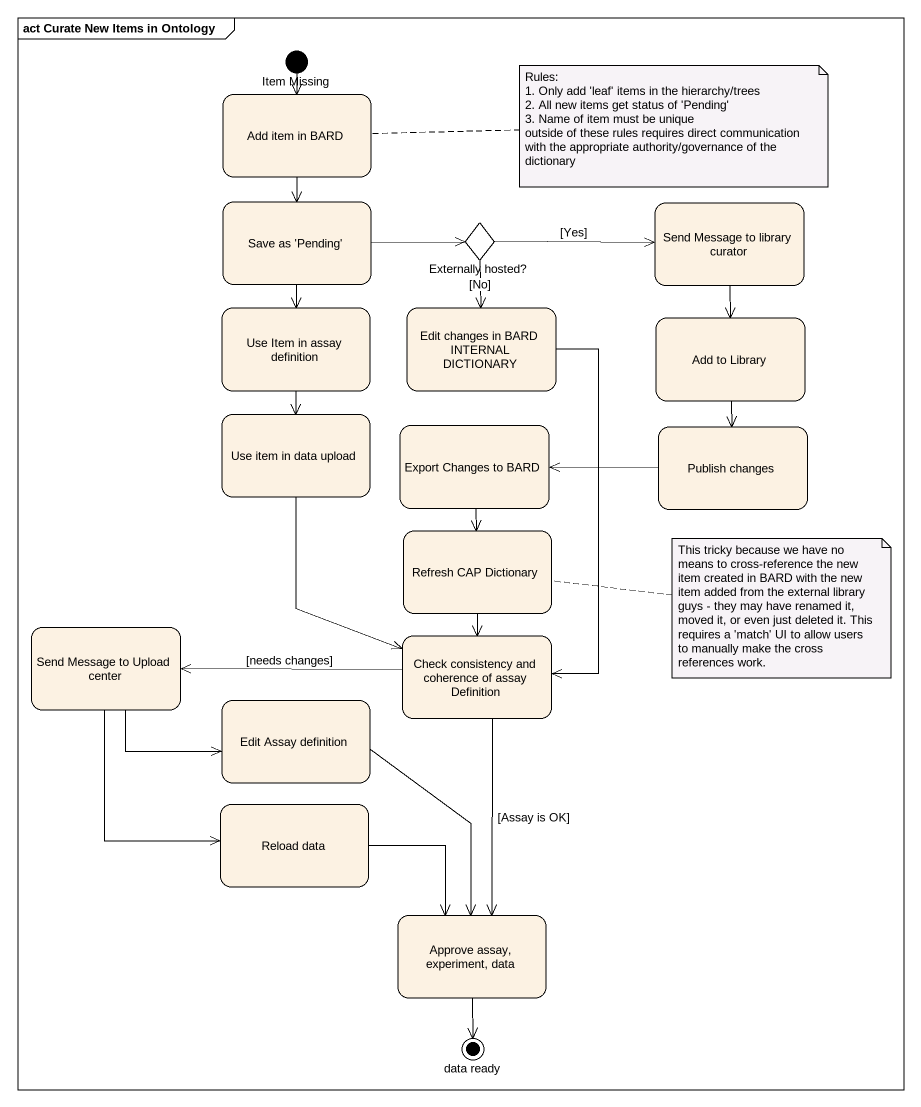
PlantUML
@startuml
mainframe act Curate New Items in Ontology
hide empty description
state "Item Missing" as Item_Missing <<start>>
state "Add item in BARD" as Add_item_in_BARD
state "Save as 'Pending'" as Save_as_Pending
state "Send Message to library curator" as Send_Message_to_library
state "Externally hosted?" as Externally_hosted <<choice>>
state "Use Item in assay definition" as Use_Item_in_assay_definition
state "Edit changes in BARD INTERNAL DICTIONARY" as Edit_changes_in_BARD
state "Add to Library" as Add_to_Library
state "Use item in data upload" as Use_item_in_data_upload
state "Export Changes to BARD" as Export_Changes_to_BARD
state "Publish changes" as Publish_changes
state "Refresh CAP Dictionary" as Refresh_CAP_Dictionary
state "Send Message to Upload center" as Send_Message_to_Upload
state "Check consistency and coherence of assay Definition" as Check_consistency_and
state "Edit Assay definition" as Edit_Assay_definition
state "Reload data" as Reload_data
state "Approve assay, experiment, data" as Approve_assay_experiment
state "data ready" as data_ready <<end>>
Item_Missing --> Add_item_in_BARD
Add_item_in_BARD --> Save_as_Pending
Save_as_Pending -right-> Externally_hosted
Save_as_Pending --> Use_Item_in_assay_definition
Send_Message_to_library --> Add_to_Library
Externally_hosted -right-> Send_Message_to_library : [Yes]
Externally_hosted --> Edit_changes_in_BARD : [No]
Use_Item_in_assay_definition --> Use_item_in_data_upload
Edit_changes_in_BARD --> Check_consistency_and
Add_to_Library --> Publish_changes
Use_item_in_data_upload --> Check_consistency_and
Export_Changes_to_BARD --> Refresh_CAP_Dictionary
Publish_changes -left-> Export_Changes_to_BARD
Refresh_CAP_Dictionary --> Check_consistency_and
Send_Message_to_Upload -right-> Edit_Assay_definition
Send_Message_to_Upload --> Reload_data
Check_consistency_and -left-> Send_Message_to_Upload : [needs changes]
Check_consistency_and --> Approve_assay_experiment : [Assay is OK]
Edit_Assay_definition --> Approve_assay_experiment
Reload_data --> Approve_assay_experiment
Approve_assay_experiment --> data_ready
note right of Add_item_in_BARD
  Rules:
  1. Only add 'leaf' items in the hierarchy/trees
  2. All new items get status of 'Pending'
  3. Name of item must be unique
  outside of these rules requires direct communication with the appropriate authority/governance of the dictionary
end note
note right of Refresh_CAP_Dictionary : This tricky because we have no means to cross-reference the new item created in BARD with the new item added from the external library guys - they may have renamed it, moved it, or even just deleted it. This requires a 'match' UI to allow users to manually make the cross references work.
@enduml
